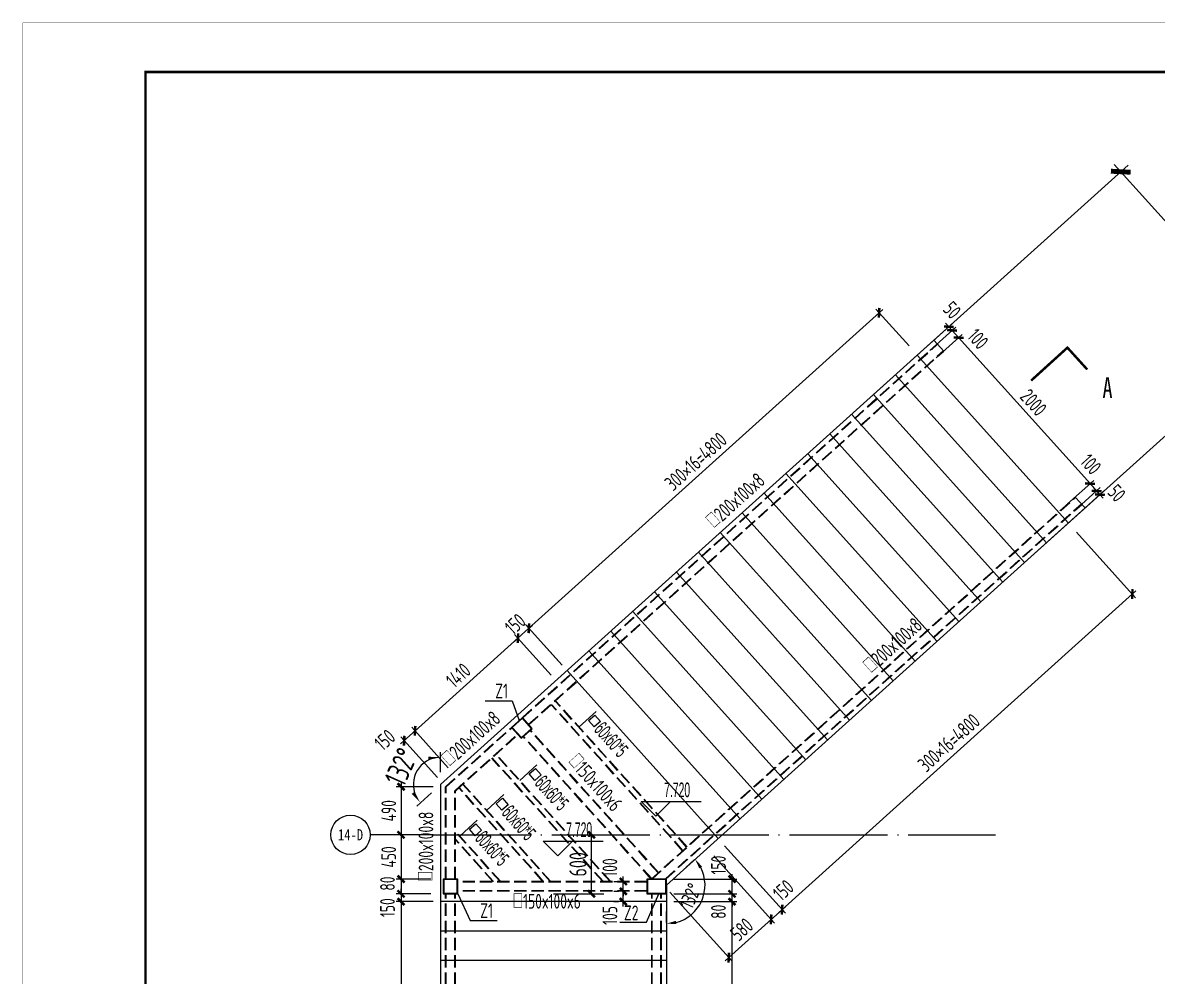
# Model space of a CAD drawing. Extents: x 458696 to 839151, y -191463 to 35158.
# Drawn here: x 505277 to 516832, y -161313 to -151606 of the extents above; entities that cross this region are included whole.
import ezdxf
from ezdxf.enums import TextEntityAlignment as Align

# ---------------------------------------------------------------- set-up
doc = ezdxf.new("R2010")
doc.units = 0
doc.header["$LTSCALE"] = 500
for name, pattern in [('104-14# 核心筒$3$DOTE', [2.42, 2, -0.2, 0.02, -0.2]), ('DASH', [0.35, 0.25, -0.1]), ('DASHED', [0.75, 0.5, -0.25])]:
    doc.linetypes.add(name, pattern=pattern)
doc.layers.get('0').update_dxf_attribs({"linetype": 'CONTINUOUS'})
doc.layers.get('Defpoints').update_dxf_attribs({"color": 167, "linetype": 'CONTINUOUS'})
for name, color, linetype in [('01-标注_尺寸', 124, 'CONTINUOUS'), ('01-标注_标高', 200, 'CONTINUOUS'), ('01-标注_符号', 200, 'CONTINUOUS'), ('02-TEXT_标注', 130, 'CONTINUOUS'), ('104-14# 核心筒$2$01-标注_轴线坐标', 132, 'CONTINUOUS'), ('104-14# 核心筒$2$AXIS_TEXT', 7, 'CONTINUOUS'), ('104-14# 核心筒$3$A_AXIS-轴线', 36, '104-14# 核心筒$3$DOTE'), ('A-E_电梯', 171, 'CONTINUOUS'), ('BEAM', 4, 'DASHED'), ('DIM', 3, 'CONTINUOUS'), ('S0-柱', 2, 'CONTINUOUS'), ('TEXT', 7, 'CONTINUOUS')]:
    doc.layers.add(name, color=color, linetype=linetype)
doc.styles.add('104-14# 核心筒$3$_TCH_AXIS', font='STXIHEI.TTF', dxfattribs={"width": 0.75})
doc.styles.add('_TCH_DIM', font='ros.shx', dxfattribs={"width": 0.8, "bigfont": 'jd.shx'})
doc.styles.add('_TCH_DIM_T3', font='ROS1', dxfattribs={"width": 0.8, "bigfont": 'JD'})
doc.styles.add('_TCH_LABEL', font='STXIHEI.TTF', dxfattribs={"width": 0.75})
doc.styles.add('TSSD_Dimension', font='tssdeng.shx', dxfattribs={"width": 0.7, "bigfont": 'TSSDCHN.SHX'})
doc.styles.add('TSSD_Label', font='Tssdeng.shx', dxfattribs={"width": 0.7, "bigfont": 'Hztxt.shx'})
doc.dimstyles.new('_TCH_ARCH&&50', dxfattribs={"dimtxt": 175, "dimasz": 50, "dimexe": 125, "dimexo": 150, "dimgap": 50, "dimtad": 1, "dimdec": 0, "dimzin": 0, "dimdsep": 46, "dimtxsty": '_TCH_DIM_T3', "dimblk": 'ARCHTICK', "dimcen": 0.09, "dimclrt": 7, "dimazin": 2, "dimtfac": 1, "dimtdec": 0, "dimtix": 1, "dimtmove": 2, "dimatfit": 3, "dimfxl": 1, "dimtolj": 1, "dimtzin": 0, "dimarcsym": 0})
doc.dimstyles.new('_TCH_ARROW&&50', dxfattribs={"dimtxt": 148.75, "dimasz": 100, "dimexe": 125, "dimexo": 150, "dimgap": 50, "dimtad": 1, "dimdec": 0, "dimzin": 0, "dimdsep": 46, "dimtxsty": '_TCH_DIM_T3', "dimcen": 0.09, "dimclrt": 7, "dimazin": 2, "dimtfac": 1, "dimtdec": 0, "dimtix": 1, "dimtmove": 2, "dimatfit": 3, "dimfxl": 1, "dimtolj": 1, "dimtzin": 0, "dimarcsym": 0})
doc.dimstyles.new('TSAN_50_50', dxfattribs={"dimtxt": 225, "dimasz": 50, "dimexe": 50, "dimexo": 125, "dimgap": 50, "dimtad": 2, "dimzin": 0, "dimdsep": 46, "dimtxsty": 'TSSD_Dimension', "dimblk": 'CLOSEDBLANK', "dimblk1": 'CLOSEDBLANK', "dimblk2": 'CLOSEDBLANK', "dimcen": 0, "dimdle": 50, "dimclrt": 7, "dimadec": 0, "dimazin": 0, "dimtfac": 1, "dimtdec": 0, "dimtix": 1, "dimtmove": 2, "dimatfit": 3, "dimldrblk": 'CLOSEDBLANK', "dimfxl": 1, "dimtolj": 1, "dimtzin": 0, "dimarcsym": 0})
doc.dimstyles.new('TSSD_100_100', dxfattribs={"dimtxt": 300, "dimasz": 100, "dimexe": 100, "dimexo": 250, "dimgap": 100, "dimtad": 1, "dimdec": 0, "dimzin": 0, "dimdsep": 46, "dimtxsty": 'TSSD_Dimension', "dimblk": 'ARCHTICK', "dimblk1": 'ARCHTICK', "dimblk2": 'ARCHTICK', "dimcen": 0, "dimdle": 100, "dimclrt": 7, "dimadec": 0, "dimazin": 0, "dimtfac": 1, "dimtdec": 0, "dimtix": 1, "dimtmove": 2, "dimatfit": 3, "dimfxl": 1, "dimtolj": 1, "dimtzin": 0, "dimarcsym": 0})
doc.dimstyles.new('TSSD_50_50', dxfattribs={"dimtxt": 150, "dimasz": 50, "dimexe": 50, "dimexo": 125, "dimgap": 50, "dimtad": 1, "dimdec": 0, "dimzin": 0, "dimdsep": 46, "dimtxsty": 'TSSD_Dimension', "dimblk": 'ARCHTICK', "dimblk1": 'ARCHTICK', "dimblk2": 'ARCHTICK', "dimcen": 0, "dimdle": 50, "dimclrt": 7, "dimadec": 0, "dimazin": 0, "dimtfac": 1, "dimtdec": 0, "dimtix": 1, "dimtmove": 2, "dimatfit": 3, "dimfxl": 1, "dimtolj": 1, "dimtzin": 0, "dimarcsym": 0})

# ---------------------------------------------------------------- blocks, each defined once
blk = doc.blocks.new('图框-A1')
for points, const_width in [([(0, 0), (841, 0), (841, 594), (0, 594)], 0.05), ([(766, 584), (25, 584), (25, 10), (766, 10)], 0.5)]:
    blk.add_lwpolyline(points, close=True, dxfattribs=dict(const_width=const_width))
blk = doc.blocks.new('*D1032')
at = {"layer": '01-标注_尺寸', "color": 0, "lineweight": -2, "transparency": 16777216}
for p, q in [((512117, -160129), (512032, -160206)), ((511833, -160766), (511833, -160652))]:
    blk.add_line(p, q, dxfattribs=at)
blk.add_arc((511833, -160385), 393, 284.6366, 27.3634, dxfattribs=at)
at = {"layer": '01-标注_尺寸', "color": 0, "transparency": 16777216}
for points in [[(512168, -160214), (512196, -160195), (512125, -160122)], [(511935, -160781), (511930, -160748), (511833, -160777)]]:
    blk.add_solid(points, dxfattribs=at)
at = {"layer": 'Defpoints', "color": 0, "transparency": 16777216}
for p in [(512228, -160029), (511833, -160385), (512106, -160667), (511833, -160916)]:
    blk.add_point(p, dxfattribs=at)
at = {"layer": '01-标注_尺寸', "color": 7, "transparency": 16777216, "insert": (512078, -160494), "char_height": 148.8, "attachment_point": 5, "rotation": 66, "style": '_TCH_DIM_T3'}
blk.add_mtext('\\A1;132°', dxfattribs=at)
blk = doc.blocks.new('_ArchTick')
at = {"color": 0, "const_width": 0.5}
blk.add_lwpolyline([(-0.71, -0.71), (0.71, 0.71)], dxfattribs=at)
blk = doc.blocks.new('*D1033')
at = {"layer": '01-标注_尺寸', "color": 0, "lineweight": -2, "transparency": 16777216}
for p, q in [((510683, -159873), (511195, -159873)), ((511070, -160473), (511070, -159873)), ((510683, -160473), (511195, -160473))]:
    blk.add_line(p, q, dxfattribs=at)
at = {"layer": 'Defpoints', "color": 0, "transparency": 16777216}
for p in [(510533, -159873), (511070, -159873), (510533, -160473)]:
    blk.add_point(p, dxfattribs=at)
at = {"layer": '01-标注_尺寸', "color": 0, "lineweight": -2, "transparency": 16777216, "xscale": 50, "yscale": 50, "zscale": 50}
for p, rotation in [((511070, -159873), 90), ((511070, -160473), 270)]:
    blk.add_blockref('_ArchTick', p, dxfattribs=dict(at, rotation=rotation))
at = {"layer": '01-标注_尺寸', "color": 7, "transparency": 16777216, "insert": (510932, -160173), "char_height": 175, "attachment_point": 5, "rotation": 90, "style": '_TCH_DIM_T3'}
blk.add_mtext('\\A1;600', dxfattribs=at)
blk = doc.blocks.new('*D1035')
at = {"layer": 'Defpoints', "color": 0, "transparency": 16777216}
for p in [(511833, -160553), (512501, -160553), (511833, -163553)]:
    blk.add_point(p, dxfattribs=at)
at = {"layer": 'DIM', "color": 0, "lineweight": -2, "transparency": 16777216}
for p, q in [((512501, -163603), (512501, -160503)), ((511958, -160553), (512551, -160553)), ((511958, -163553), (512551, -163553))]:
    blk.add_line(p, q, dxfattribs=at)
at = {"layer": 'DIM', "color": 0, "lineweight": -2, "transparency": 16777216, "xscale": 50, "yscale": 50, "zscale": 50}
for p, rotation in [((512501, -160553), 90), ((512501, -163553), 270)]:
    blk.add_blockref('_ArchTick', p, dxfattribs=dict(at, rotation=rotation))
at = {"layer": 'DIM', "color": 7, "transparency": 16777216, "insert": (512376, -162053), "char_height": 150, "attachment_point": 5, "rotation": 90, "style": 'TSSD_Dimension'}
blk.add_mtext('\\A1;300×10=3000', dxfattribs=at)
blk = doc.blocks.new('*D1036')
at = {"layer": 'Defpoints', "color": 0, "transparency": 16777216}
for p in [(511783, -160473), (512501, -160473), (511783, -160553)]:
    blk.add_point(p, dxfattribs=at)
at = {"layer": 'DIM', "color": 0, "lineweight": -2, "transparency": 16777216}
for p, q in [((511908, -160473), (512551, -160473)), ((512501, -160473), (512501, -160423)), ((512501, -160553), (512501, -160473)), ((511908, -160553), (512551, -160553)), ((512501, -160553), (512501, -160603))]:
    blk.add_line(p, q, dxfattribs=at)
at = {"layer": 'DIM', "color": 0, "lineweight": -2, "transparency": 16777216, "xscale": 50, "yscale": 50, "zscale": 50}
for p, rotation in [((512501, -160473), 270), ((512501, -160553), 90)]:
    blk.add_blockref('_ArchTick', p, dxfattribs=dict(at, rotation=rotation))
at = {"layer": 'DIM', "color": 7, "transparency": 16777216, "insert": (512363, -160656), "char_height": 150, "attachment_point": 5, "rotation": 90, "style": 'TSSD_Dimension'}
blk.add_mtext('\\A1;80', dxfattribs=at)
blk = doc.blocks.new('*D1037')
at = {"layer": 'Defpoints', "color": 0, "transparency": 16777216}
for p in [(511783, -160323), (512501, -160323), (511783, -160473)]:
    blk.add_point(p, dxfattribs=at)
at = {"layer": 'DIM', "color": 0, "lineweight": -2, "transparency": 16777216}
for p, q in [((512501, -160523), (512501, -160273)), ((511908, -160323), (512551, -160323)), ((511908, -160473), (512551, -160473))]:
    blk.add_line(p, q, dxfattribs=at)
at = {"layer": 'DIM', "color": 0, "lineweight": -2, "transparency": 16777216, "xscale": 50, "yscale": 50, "zscale": 50}
for p, rotation in [((512501, -160323), 90), ((512501, -160473), 270)]:
    blk.add_blockref('_ArchTick', p, dxfattribs=dict(at, rotation=rotation))
at = {"layer": 'DIM', "color": 7, "transparency": 16777216, "insert": (512363, -160181), "char_height": 150, "attachment_point": 5, "rotation": 90, "style": 'TSSD_Dimension'}
blk.add_mtext('\\A1;150', dxfattribs=at)
blk = doc.blocks.new('*D1038')
at = {"layer": 'Defpoints', "color": 0, "transparency": 16777216}
for p in [(511394, -160448), (511422, -160448), (511422, -160553)]:
    blk.add_point(p, dxfattribs=at)
at = {"layer": 'DIM', "color": 0, "lineweight": -2, "transparency": 16777216}
for p, q in [((511297, -160448), (511344, -160448)), ((511394, -160603), (511394, -160398)), ((511297, -160553), (511344, -160553))]:
    blk.add_line(p, q, dxfattribs=at)
at = {"layer": 'DIM', "color": 0, "lineweight": -2, "transparency": 16777216, "xscale": 50, "yscale": 50, "zscale": 50}
for p, rotation in [((511394, -160448), 90), ((511394, -160553), 270)]:
    blk.add_blockref('_ArchTick', p, dxfattribs=dict(at, rotation=rotation))
at = {"layer": 'DIM', "color": 7, "transparency": 16777216, "insert": (511257, -160694), "char_height": 150, "attachment_point": 5, "rotation": 90, "style": 'TSSD_Dimension'}
blk.add_mtext('\\A1;105', dxfattribs=at)
blk = doc.blocks.new('*D1039')
at = {"layer": 'Defpoints', "color": 0, "transparency": 16777216}
for p in [(511394, -160348), (511422, -160348), (511422, -160448)]:
    blk.add_point(p, dxfattribs=at)
at = {"layer": 'DIM', "color": 0, "lineweight": -2, "transparency": 16777216}
for p, q in [((511297, -160348), (511344, -160348)), ((511394, -160348), (511394, -160298)), ((511394, -160448), (511394, -160348)), ((511297, -160448), (511344, -160448)), ((511394, -160448), (511394, -160498))]:
    blk.add_line(p, q, dxfattribs=at)
at = {"layer": 'DIM', "color": 0, "lineweight": -2, "transparency": 16777216, "xscale": 50, "yscale": 50, "zscale": 50}
for p, rotation in [((511394, -160348), 270), ((511394, -160448), 90)]:
    blk.add_blockref('_ArchTick', p, dxfattribs=dict(at, rotation=rotation))
at = {"layer": 'DIM', "color": 7, "transparency": 16777216, "insert": (511257, -160206), "char_height": 150, "attachment_point": 5, "rotation": 90, "style": 'TSSD_Dimension'}
blk.add_mtext('\\A1;100', dxfattribs=at)
blk = doc.blocks.new('*D1040')
at = {"layer": 'Defpoints', "color": 0, "transparency": 16777216}
for p in [(512343, -159892), (512231, -159993), (512899, -160734)]:
    blk.add_point(p, dxfattribs=at)
at = {"layer": 'DIM', "color": 0, "lineweight": -2, "transparency": 16777216}
for p, q in [((512426, -159985), (513044, -160671)), ((512315, -160086), (512933, -160772)), ((513048, -160601), (512862, -160768))]:
    blk.add_line(p, q, dxfattribs=at)
at = {"layer": 'DIM', "color": 0, "lineweight": -2, "transparency": 16777216, "xscale": 50, "yscale": 50, "zscale": 50}
for p, rotation in [((513011, -160634), 42.00000000001376), ((512899, -160734), 222.0000000000138)]:
    blk.add_blockref('_ArchTick', p, dxfattribs=dict(at, rotation=rotation))
at = {"layer": 'DIM', "color": 7, "transparency": 16777216, "insert": (513023, -160437), "char_height": 150, "attachment_point": 5, "rotation": 42, "style": 'TSSD_Dimension'}
blk.add_mtext('\\A1;150', dxfattribs=at)
blk = doc.blocks.new('*D1041')
at = {"layer": 'Defpoints', "color": 0, "transparency": 16777216}
for p in [(512231, -159993), (511783, -160362), (512468, -161123)]:
    blk.add_point(p, dxfattribs=at)
at = {"layer": 'DIM', "color": 0, "lineweight": -2, "transparency": 16777216}
for p, q in [((512315, -160086), (512933, -160772)), ((511867, -160455), (512501, -161160)), ((512936, -160701), (512431, -161156))]:
    blk.add_line(p, q, dxfattribs=at)
at = {"layer": 'DIM', "color": 0, "lineweight": -2, "transparency": 16777216, "xscale": 50, "yscale": 50, "zscale": 50}
for p, rotation in [((512899, -160734), 41.9999999956985), ((512468, -161123), 221.9999999956985)]:
    blk.add_blockref('_ArchTick', p, dxfattribs=dict(at, rotation=rotation))
at = {"layer": 'DIM', "color": 7, "transparency": 16777216, "insert": (512600, -160836), "char_height": 150, "attachment_point": 5, "rotation": 42, "style": 'TSSD_Dimension'}
blk.add_mtext('\\A1;580', dxfattribs=at)
blk = doc.blocks.new('*D1042')
at = {"layer": 'Defpoints', "color": 0, "transparency": 16777216}
for p in [(510321, -157871), (510854, -158239), (510742, -158339)]:
    blk.add_point(p, dxfattribs=at)
at = {"layer": 'DIM', "color": 0, "lineweight": -2, "transparency": 16777216}
for p, q in [((510770, -158146), (510399, -157733)), ((510659, -158246), (510287, -157834)), ((510432, -157770), (510321, -157871)), ((510432, -157770), (510469, -157737)), ((510321, -157871), (510284, -157904))]:
    blk.add_line(p, q, dxfattribs=at)
at = {"layer": 'DIM', "color": 0, "lineweight": -2, "transparency": 16777216, "xscale": 50, "yscale": 50, "zscale": 50}
for p, rotation in [((510432, -157770), 221.9999999956985), ((510321, -157871), 41.99999999569847)]:
    blk.add_blockref('_ArchTick', p, dxfattribs=dict(at, rotation=rotation))
at = {"layer": 'DIM', "color": 7, "transparency": 16777216, "insert": (510293, -157728), "char_height": 150, "attachment_point": 5, "rotation": 42, "style": 'TSSD_Dimension'}
blk.add_mtext('\\A1;150', dxfattribs=at)
blk = doc.blocks.new('*D1043')
at = {"layer": 'Defpoints', "color": 0, "transparency": 16777216}
for p in [(510742, -158339), (509273, -158814), (509695, -159282)]:
    blk.add_point(p, dxfattribs=at)
at = {"layer": 'DIM', "color": 0, "lineweight": -2, "transparency": 16777216}
for p, q in [((510358, -157837), (509236, -158848)), ((510659, -158246), (510287, -157834)), ((509611, -159190), (509240, -158777))]:
    blk.add_line(p, q, dxfattribs=at)
at = {"layer": 'DIM', "color": 0, "lineweight": -2, "transparency": 16777216, "xscale": 50, "yscale": 50, "zscale": 50}
for p, rotation in [((510321, -157871), 41.9999999956985), ((509273, -158814), 221.9999999956985)]:
    blk.add_blockref('_ArchTick', p, dxfattribs=dict(at, rotation=rotation))
at = {"layer": 'DIM', "color": 7, "transparency": 16777216, "insert": (509713, -158250), "char_height": 150, "attachment_point": 5, "rotation": 42, "style": 'TSSD_Dimension'}
blk.add_mtext('\\A1;1410', dxfattribs=at)
blk = doc.blocks.new('*D1044')
at = {"layer": 'Defpoints', "color": 0, "transparency": 16777216}
for p in [(509162, -158915), (509695, -159282), (509583, -159383)]:
    blk.add_point(p, dxfattribs=at)
at = {"layer": 'DIM', "color": 0, "lineweight": -2, "transparency": 16777216}
for p, q in [((509310, -158781), (509124, -158948)), ((509500, -159290), (509128, -158877)), ((509611, -159190), (509240, -158777))]:
    blk.add_line(p, q, dxfattribs=at)
at = {"layer": 'DIM', "color": 0, "lineweight": -2, "transparency": 16777216, "xscale": 50, "yscale": 50, "zscale": 50}
for p, rotation in [((509273, -158814), 41.9999999956985), ((509162, -158915), 221.9999999956985)]:
    blk.add_blockref('_ArchTick', p, dxfattribs=dict(at, rotation=rotation))
at = {"layer": 'DIM', "color": 7, "transparency": 16777216, "insert": (508965, -158907), "char_height": 150, "attachment_point": 5, "rotation": 42, "style": 'TSSD_Dimension'}
blk.add_mtext('\\A1;150', dxfattribs=at)
blk = doc.blocks.new('_ClosedBlank')
at = {"color": 0}
blk.add_lwpolyline([(0, 0, 0, 0.658, 0), (-2.5, 0, 0.658, 0.658, 0)], format="xyseb", dxfattribs=at)
blk = doc.blocks.new('*D1045')
at = {"layer": 'Defpoints', "color": 0, "transparency": 16777216}
for p in [(514558, -154837), (509340, -159161), (509533, -159361), (509533, -159361), (509533, -164373)]:
    blk.add_point(p, dxfattribs=at)
at = {"layer": 'DIM', "color": 0, "lineweight": -2, "transparency": 16777216}
for p, q in [((509533, -159236), (509533, -159033)), ((509440, -159444), (509290, -159580))]:
    blk.add_line(p, q, dxfattribs=at)
blk.add_arc((509533, -159361), 278, 100.332, 211.668, dxfattribs=at)
at = {"layer": 'DIM', "color": 0, "lineweight": -2, "transparency": 16777216, "xscale": 50, "yscale": 50, "zscale": 50}
for p, rotation in [((509533, -159083), 5.166011780229795), ((509327, -159546), 306.8339882197698)]:
    blk.add_blockref('_ClosedBlank', p, dxfattribs=dict(at, rotation=rotation))
at = {"layer": 'DIM', "color": 7, "transparency": 16777216, "insert": (509131, -159182), "char_height": 225, "attachment_point": 5, "rotation": 66, "style": 'TSSD_Dimension'}
blk.add_mtext('\\A1;132°', dxfattribs=at)
blk = doc.blocks.new('*D1046')
at = {"layer": 'Defpoints', "color": 0, "transparency": 16777216}
for p in [(509583, -159383), (509130, -159873), (509583, -159873)]:
    blk.add_point(p, dxfattribs=at)
at = {"layer": 'DIM', "color": 0, "lineweight": -2, "transparency": 16777216}
for p, q in [((509130, -159333), (509130, -159923)), ((509458, -159383), (509080, -159383)), ((509458, -159873), (509080, -159873))]:
    blk.add_line(p, q, dxfattribs=at)
at = {"layer": 'DIM', "color": 0, "lineweight": -2, "transparency": 16777216, "xscale": 50, "yscale": 50, "zscale": 50}
for p, rotation in [((509130, -159383), 90), ((509130, -159873), 270)]:
    blk.add_blockref('_ArchTick', p, dxfattribs=dict(at, rotation=rotation))
at = {"layer": 'DIM', "color": 7, "transparency": 16777216, "insert": (509005, -159628), "char_height": 150, "attachment_point": 5, "rotation": 90, "style": 'TSSD_Dimension'}
blk.add_mtext('\\A1;490', dxfattribs=at)
blk = doc.blocks.new('*D1047')
at = {"layer": 'Defpoints', "color": 0, "transparency": 16777216}
for p in [(509583, -159873), (509130, -160323), (509558, -160323)]:
    blk.add_point(p, dxfattribs=at)
at = {"layer": 'DIM', "color": 0, "lineweight": -2, "transparency": 16777216}
for p, q in [((509458, -159873), (509080, -159873)), ((509130, -159823), (509130, -160373)), ((509433, -160323), (509080, -160323))]:
    blk.add_line(p, q, dxfattribs=at)
at = {"layer": 'DIM', "color": 0, "lineweight": -2, "transparency": 16777216, "xscale": 50, "yscale": 50, "zscale": 50}
for p, rotation in [((509130, -159873), 90), ((509130, -160323), 270)]:
    blk.add_blockref('_ArchTick', p, dxfattribs=dict(at, rotation=rotation))
at = {"layer": 'DIM', "color": 7, "transparency": 16777216, "insert": (509005, -160098), "char_height": 150, "attachment_point": 5, "rotation": 90, "style": 'TSSD_Dimension'}
blk.add_mtext('\\A1;450', dxfattribs=at)
blk = doc.blocks.new('*D1048')
at = {"layer": 'Defpoints', "color": 0, "transparency": 16777216}
for p in [(509558, -160323), (509130, -160473), (509558, -160473)]:
    blk.add_point(p, dxfattribs=at)
at = {"layer": 'DIM', "color": 0, "lineweight": -2, "transparency": 16777216}
for p, q in [((509130, -160273), (509130, -160523)), ((509433, -160323), (509080, -160323)), ((509433, -160473), (509080, -160473))]:
    blk.add_line(p, q, dxfattribs=at)
at = {"layer": 'DIM', "color": 0, "lineweight": -2, "transparency": 16777216, "xscale": 50, "yscale": 50, "zscale": 50}
for p, rotation in [((509130, -160323), 90), ((509130, -160473), 270)]:
    blk.add_blockref('_ArchTick', p, dxfattribs=dict(at, rotation=rotation))
at = {"layer": 'DIM', "color": 7, "transparency": 16777216, "insert": (508992, -160614), "char_height": 150, "attachment_point": 5, "rotation": 90, "style": 'TSSD_Dimension'}
blk.add_mtext('\\A1;150', dxfattribs=at)
blk = doc.blocks.new('*D1049')
at = {"layer": 'Defpoints', "color": 0, "transparency": 16777216}
for p in [(509558, -160473), (509130, -160553), (509583, -160553)]:
    blk.add_point(p, dxfattribs=at)
at = {"layer": 'DIM', "color": 0, "lineweight": -2, "transparency": 16777216}
for p, q in [((509433, -160473), (509080, -160473)), ((509130, -160473), (509130, -160423)), ((509130, -160473), (509130, -160553)), ((509458, -160553), (509080, -160553)), ((509130, -160553), (509130, -160603))]:
    blk.add_line(p, q, dxfattribs=at)
at = {"layer": 'DIM', "color": 0, "lineweight": -2, "transparency": 16777216, "xscale": 50, "yscale": 50, "zscale": 50}
for p, rotation in [((509130, -160473), 270), ((509130, -160553), 90)]:
    blk.add_blockref('_ArchTick', p, dxfattribs=dict(at, rotation=rotation))
at = {"layer": 'DIM', "color": 7, "transparency": 16777216, "insert": (508992, -160369), "char_height": 150, "attachment_point": 5, "rotation": 90, "style": 'TSSD_Dimension'}
blk.add_mtext('\\A1;80', dxfattribs=at)
blk = doc.blocks.new('*D1051')
at = {"layer": 'Defpoints', "color": 0, "transparency": 16777216}
for p in [(509583, -160553), (509130, -163553), (509583, -163553)]:
    blk.add_point(p, dxfattribs=at)
at = {"layer": 'DIM', "color": 0, "lineweight": -2, "transparency": 16777216}
for p, q in [((509130, -160503), (509130, -163603)), ((509458, -160553), (509080, -160553)), ((509458, -163553), (509080, -163553))]:
    blk.add_line(p, q, dxfattribs=at)
at = {"layer": 'DIM', "color": 0, "lineweight": -2, "transparency": 16777216, "xscale": 50, "yscale": 50, "zscale": 50}
for p, rotation in [((509130, -160553), 90), ((509130, -163553), 270)]:
    blk.add_blockref('_ArchTick', p, dxfattribs=dict(at, rotation=rotation))
at = {"layer": 'DIM', "color": 7, "transparency": 16777216, "insert": (509005, -162053), "char_height": 150, "attachment_point": 5, "rotation": 90, "style": 'TSSD_Dimension'}
blk.add_mtext('\\A1;300×10=3000', dxfattribs=at)
blk = doc.blocks.new('*D1079')
at = {"layer": 'Defpoints', "color": 0, "transparency": 16777216}
for p in [(515927, -156699), (512376, -159929), (513011, -160634)]:
    blk.add_point(p, dxfattribs=at)
at = {"layer": 'DIM', "color": 0, "lineweight": -2, "transparency": 16777216}
for p, q in [((516010, -156792), (516611, -157459)), ((516615, -157389), (512973, -160667)), ((512460, -160022), (513044, -160671))]:
    blk.add_line(p, q, dxfattribs=at)
at = {"layer": 'DIM', "color": 0, "lineweight": -2, "transparency": 16777216, "xscale": 50, "yscale": 50, "zscale": 50}
for p, rotation in [((516578, -157422), 41.9999999956985), ((513011, -160634), 221.9999999956985)]:
    blk.add_blockref('_ArchTick', p, dxfattribs=dict(at, rotation=rotation))
at = {"layer": 'DIM', "color": 7, "transparency": 16777216, "insert": (514710, -158935), "char_height": 150, "attachment_point": 5, "rotation": 42, "style": 'TSSD_Dimension'}
blk.add_mtext('\\A1;300×16=4800', dxfattribs=at)
blk = doc.blocks.new('*D1080')
at = {"layer": 'Defpoints', "color": 0, "transparency": 16777216}
for p in [(514388, -154990), (510432, -157770), (510820, -158202)]:
    blk.add_point(p, dxfattribs=at)
at = {"layer": 'DIM', "color": 0, "lineweight": -2, "transparency": 16777216}
for p, q in [((514036, -154525), (510395, -157804)), ((514304, -154897), (513966, -154521)), ((510737, -158109), (510399, -157733))]:
    blk.add_line(p, q, dxfattribs=at)
at = {"layer": 'DIM', "color": 0, "lineweight": -2, "transparency": 16777216, "xscale": 50, "yscale": 50, "zscale": 50}
for p, rotation in [((513999, -154559), 41.9999999956985), ((510432, -157770), 221.9999999956985)]:
    blk.add_blockref('_ArchTick', p, dxfattribs=dict(at, rotation=rotation))
at = {"layer": 'DIM', "color": 7, "transparency": 16777216, "insert": (512132, -156072), "char_height": 150, "attachment_point": 5, "rotation": 42, "style": 'TSSD_Dimension'}
blk.add_mtext('\\A1;300×16=4800', dxfattribs=at)
blk = doc.blocks.new('*D1097')
at = {"layer": 'Defpoints', "color": 0, "transparency": 16777216}
for p in [(514742, -154738), (514388, -154990), (514421, -155027)]:
    blk.add_point(p, dxfattribs=at)
at = {"layer": 'DIM', "color": 0, "lineweight": -2, "transparency": 16777216}
for p, q in [((514480, -154906), (514746, -154667)), ((514514, -154943), (514779, -154704)), ((514709, -154701), (514675, -154663)), ((514709, -154701), (514742, -154738)), ((514742, -154738), (514776, -154775))]:
    blk.add_line(p, q, dxfattribs=at)
at = {"layer": 'DIM', "color": 0, "lineweight": -2, "transparency": 16777216, "xscale": 50, "yscale": 50, "zscale": 50}
for p, rotation in [((514709, -154701), 312.0000000001129), ((514742, -154738), 132.000000000113)]:
    blk.add_blockref('_ArchTick', p, dxfattribs=dict(at, rotation=rotation))
at = {"layer": 'DIM', "color": 7, "transparency": 16777216, "insert": (514742, -154532), "char_height": 150, "attachment_point": 5, "rotation": 312, "style": 'TSSD_Dimension'}
blk.add_mtext('\\A1;50', dxfattribs=at)
blk = doc.blocks.new('*D1098')
at = {"layer": 'Defpoints', "color": 0, "transparency": 16777216}
for p in [(514809, -154812), (514421, -155027), (514488, -155101)]:
    blk.add_point(p, dxfattribs=at)
at = {"layer": 'DIM', "color": 0, "lineweight": -2, "transparency": 16777216}
for p, q in [((514514, -154943), (514779, -154704)), ((514709, -154701), (514843, -154849)), ((514581, -155018), (514846, -154779))]:
    blk.add_line(p, q, dxfattribs=at)
at = {"layer": 'DIM', "color": 0, "lineweight": -2, "transparency": 16777216, "xscale": 50, "yscale": 50, "zscale": 50}
for p, rotation in [((514742, -154738), 131.9999999981736), ((514809, -154812), 311.9999999981736)]:
    blk.add_blockref('_ArchTick', p, dxfattribs=dict(at, rotation=rotation))
at = {"layer": 'DIM', "color": 7, "transparency": 16777216, "insert": (515006, -154825), "char_height": 150, "attachment_point": 5, "rotation": 312, "style": 'TSSD_Dimension'}
blk.add_mtext('\\A1;100', dxfattribs=at)
blk = doc.blocks.new('*D1099')
at = {"layer": 'Defpoints', "color": 0, "transparency": 16777216}
for p in [(514488, -155101), (516147, -156298), (515826, -156588)]:
    blk.add_point(p, dxfattribs=at)
at = {"layer": 'DIM', "color": 0, "lineweight": -2, "transparency": 16777216}
for p, q in [((514581, -155018), (514846, -154779)), ((514776, -154775), (516181, -156335)), ((515919, -156504), (516185, -156265))]:
    blk.add_line(p, q, dxfattribs=at)
at = {"layer": 'DIM', "color": 0, "lineweight": -2, "transparency": 16777216, "xscale": 50, "yscale": 50, "zscale": 50}
for p, rotation in [((514809, -154812), 131.9999999981736), ((516147, -156298), 311.9999999981736)]:
    blk.add_blockref('_ArchTick', p, dxfattribs=dict(at, rotation=rotation))
at = {"layer": 'DIM', "color": 7, "transparency": 16777216, "insert": (515571, -155472), "char_height": 150, "attachment_point": 5, "rotation": 312, "style": 'TSSD_Dimension'}
blk.add_mtext('\\A1;2000', dxfattribs=at)
blk = doc.blocks.new('*D1100')
at = {"layer": 'Defpoints', "color": 0, "transparency": 16777216}
for p in [(516214, -156373), (515826, -156588), (515893, -156662)]:
    blk.add_point(p, dxfattribs=at)
at = {"layer": 'DIM', "color": 0, "lineweight": -2, "transparency": 16777216}
for p, q in [((515919, -156504), (516185, -156265)), ((515986, -156578), (516251, -156339)), ((516114, -156261), (516248, -156410))]:
    blk.add_line(p, q, dxfattribs=at)
at = {"layer": 'DIM', "color": 0, "lineweight": -2, "transparency": 16777216, "xscale": 50, "yscale": 50, "zscale": 50}
for p, rotation in [((516147, -156298), 131.9999999981736), ((516214, -156373), 311.9999999981736)]:
    blk.add_blockref('_ArchTick', p, dxfattribs=dict(at, rotation=rotation))
at = {"layer": 'DIM', "color": 7, "transparency": 16777216, "insert": (516155, -156101), "char_height": 150, "attachment_point": 5, "rotation": 312, "style": 'TSSD_Dimension'}
blk.add_mtext('\\A1;100', dxfattribs=at)
blk = doc.blocks.new('*D1101')
at = {"layer": 'Defpoints', "color": 0, "transparency": 16777216}
for p in [(516248, -156410), (515893, -156662), (515927, -156699)]:
    blk.add_point(p, dxfattribs=at)
at = {"layer": 'DIM', "color": 0, "lineweight": -2, "transparency": 16777216}
for p, q in [((515986, -156578), (516251, -156339)), ((516214, -156373), (516181, -156335)), ((516019, -156615), (516285, -156376)), ((516214, -156373), (516248, -156410)), ((516248, -156410), (516281, -156447))]:
    blk.add_line(p, q, dxfattribs=at)
at = {"layer": 'DIM', "color": 0, "lineweight": -2, "transparency": 16777216, "xscale": 50, "yscale": 50, "zscale": 50}
for p, rotation in [((516214, -156373), 311.9999999981736), ((516248, -156410), 131.9999999981736)]:
    blk.add_blockref('_ArchTick', p, dxfattribs=dict(at, rotation=rotation))
at = {"layer": 'DIM', "color": 7, "transparency": 16777216, "insert": (516419, -156395), "char_height": 150, "attachment_point": 5, "rotation": 312, "style": 'TSSD_Dimension'}
blk.add_mtext('\\A1;50', dxfattribs=at)
blk = doc.blocks.new('*D1167')
at = {"layer": 'Defpoints', "color": 0, "transparency": 16777216}
for p in [(516460, -153123), (513719, -155592), (515258, -157301)]:
    blk.add_point(p, dxfattribs=at)
at = {"layer": 'DIM', "color": 0, "lineweight": -2, "transparency": 16777216}
for p, q in [((513905, -155425), (516535, -153057)), ((518066, -154907), (516393, -153049)), ((515444, -157134), (518074, -154766))]:
    blk.add_line(p, q, dxfattribs=at)
at = {"layer": 'DIM', "color": 0, "lineweight": -2, "transparency": 16777216, "xscale": 100, "yscale": 100, "zscale": 100}
for p, rotation in [((516460, -153123), 131.9999999999994), ((517999, -154833), 311.9999999999994)]:
    blk.add_blockref('_ArchTick', p, dxfattribs=dict(at, rotation=rotation))
at = {"layer": 'DIM', "color": 7, "transparency": 16777216, "insert": (517416, -153811), "char_height": 300, "attachment_point": 5, "rotation": 312, "style": 'TSSD_Dimension'}
blk.add_mtext('\\A1;2300', dxfattribs=at)

msp = doc.modelspace()

# ---------------------------------------------------------------- linework, layer by layer
for p, q in [((510263.083, -158507.782), (510333.383, -158707.75)), ((510943.551, -158773.938), (511118.769, -158616.171)), ((510338.749, -159318.504), (510513.967, -159160.737)), ((510002.306, -159621.439), (510177.524, -159463.672)), ((509730.965, -159881.784), (509906.183, -159724.018)), ((511631.27, -160760.687), (511755.213, -160472.589))]:
    msp.add_line(p, q)
for points in [[(509988.578, -158507.782), (510263.083, -158507.782)], [(509708.324, -160472.589), (509835.758, -160743.486), (510110.264, -160743.486)], [(511356.764, -160760.687), (511631.27, -160760.687)]]:
    msp.add_lwpolyline(points)
for points in [[(511039.539, -158708.998), (511103.299, -158653.224), (511160.857, -158719.024), (511097.098, -158774.798)], [(510434.737, -159253.564), (510498.497, -159197.79), (510556.055, -159263.59), (510492.296, -159319.364)], [(510098.294, -159556.499), (510162.054, -159500.725), (510219.612, -159566.525), (510155.853, -159622.299)], [(509826.953, -159816.845), (509890.713, -159761.071), (509948.271, -159826.87), (509884.512, -159882.644)]]:
    msp.add_lwpolyline(points, close=True)
at = {"layer": '01-标注_标高'}
for p, q in [((511725.034, -159683.085), (511575.034, -159533.085)), ((511575.034, -159533.085), (512185.923, -159533.085)), ((511725.034, -159683.085), (511875.034, -159533.085)), ((510726.961, -160088.117), (510576.961, -159938.117)), ((510576.961, -159938.117), (511187.85, -159938.117)), ((510726.961, -160088.117), (510876.961, -159938.117))]:
    msp.add_line(p, q, dxfattribs=at)
at = {"layer": '01-标注_符号', "const_width": 25}
msp.add_lwpolyline([(516118.512, -155135.814), (515916.871, -154913.686), (515546.658, -155249.754)], dxfattribs=at)
at = {"layer": '104-14# 核心筒$2$01-标注_轴线坐标'}
msp.add_line((509455.238, -159872.589), (508815.533, -159872.589), dxfattribs=at)
msp.add_circle((508615.533, -159872.589), 200, dxfattribs=at)
at = {"layer": '104-14# 核心筒$3$A_AXIS-轴线'}
msp.add_line((509455.238, -159872.589), (515183.324, -159872.589), dxfattribs=at)
at = {"layer": 'A-E_电梯'}
for p, q in [((514557.559, -154836.734), (509533.324, -159360.576)), ((514657.928, -154948.206), (514557.559, -154836.734)), ((515926.556, -156699.039), (514387.555, -154989.806)), ((515703.612, -156899.778), (514164.612, -155190.545)), ((515480.669, -157100.517), (513941.668, -155391.284)), ((515257.725, -157301.256), (513718.725, -155592.023)), ((515034.782, -157501.996), (513495.781, -155792.763)), ((514811.838, -157702.735), (513272.838, -155993.502)), ((514588.895, -157903.474), (513049.894, -156194.241)), ((514365.951, -158104.213), (512826.951, -156394.98)), ((516096.559, -156545.967), (515996.189, -156434.495)), ((516096.559, -156545.967), (511833.324, -160384.602)), ((514143.008, -158304.952), (512604.008, -156595.719)), ((513920.065, -158505.692), (512381.064, -156796.458)), ((513697.121, -158706.431), (512158.121, -156997.198)), ((513474.178, -158907.17), (511935.177, -157197.937)), ((513251.234, -159107.909), (511712.234, -157398.676)), ((513028.291, -159308.648), (511489.29, -157599.415)), ((512805.347, -159509.387), (511266.347, -157800.154)), ((512582.404, -159710.127), (511043.403, -158000.894)), ((512359.46, -159910.866), (510820.46, -158201.633)), ((509533.324, -159360.576), (509533.324, -164372.589)), ((511833.324, -160384.602), (511833.324, -164372.589)), ((511833.324, -160552.589), (509533.324, -160552.589)), ((511833.324, -160852.589), (509533.324, -160852.589)), ((511833.324, -161152.589), (509533.324, -161152.589))]:
    msp.add_line(p, q, dxfattribs=at)
at = {"layer": 'BEAM', "linetype": 'DASH'}
for p, q in [((510365.908, -158678.194), (514591.015, -154873.891)), ((510369.923, -158682.653), (514595.03, -154878.35)), ((510428.807, -158748.05), (514653.913, -154943.747)), ((510432.821, -158752.509), (514657.928, -154948.206)), ((511678.024, -160322.589), (515996.189, -156434.495)), ((511686.991, -160322.589), (516000.204, -156438.954)), ((511818.505, -160322.589), (516059.088, -156504.351)), ((511827.472, -160322.589), (516063.102, -156508.81)), ((509583.324, -159382.783), (510254.571, -158778.713)), ((509589.324, -159385.508), (510258.451, -158783.023)), ((509677.324, -159424.689), (510317.335, -158848.42)), ((509683.324, -159427.36), (510321.35, -158852.879)), ((511678.324, -160322.589), (510373.519, -158873.456)), ((511682.648, -160318.425), (510377.978, -158869.441)), ((511748.045, -160259.542), (510443.374, -158810.558)), ((511752.504, -160255.527), (510447.833, -158806.543)), ((509583.324, -160322.589), (509583.324, -159382.783)), ((509589.324, -160322.589), (509589.324, -159385.508)), ((509677.324, -160322.589), (509677.324, -159424.689)), ((509683.324, -160322.589), (509683.324, -159427.36)), ((511633.324, -160347.589), (509708.324, -160347.589)), ((511633.324, -160353.589), (509708.324, -160353.589)), ((509583.324, -164372.589), (509583.324, -160472.589)), ((509589.324, -164372.589), (509589.324, -160472.589)), ((509677.324, -164372.589), (509677.324, -160472.589)), ((509683.324, -164372.589), (509683.324, -160472.589)), ((511633.324, -160441.589), (509708.324, -160441.589)), ((511633.324, -160447.589), (509708.324, -160447.589)), ((511683.324, -164372.589), (511683.324, -160472.589)), ((511689.324, -164372.589), (511689.324, -160472.589)), ((511777.324, -164372.589), (511777.324, -160472.589)), ((511783.324, -164372.589), (511783.324, -160472.589))]:
    msp.add_line(p, q, dxfattribs=at)
at = {"layer": 'BEAM', "color": 9, "linetype": 'DASH'}
for p, q in [((512038.769, -159997.773), (510700.508, -158511.483)), ((512042.485, -159994.427), (510704.223, -158508.138)), ((511997.896, -160034.575), (510659.635, -158548.285)), ((512001.612, -160031.229), (510663.35, -158544.94)), ((511184.603, -160347.589), (510054.833, -159092.851)), ((511191.332, -160347.589), (510058.549, -159089.506)), ((511258.613, -160347.589), (510095.706, -159056.049)), ((511265.341, -160347.589), (510099.422, -159052.704)), ((510571.744, -160343.532), (509718.39, -159395.786)), ((510578.472, -160343.532), (509722.105, -159392.441)), ((510649.406, -160347.589), (509759.263, -159358.984)), ((510656.134, -160347.589), (509762.978, -159355.638)), ((510146.211, -160347.589), (509683.324, -159833.5)), ((510139.483, -160347.589), (509683.324, -159840.972)), ((510072.202, -160347.589), (509683.324, -159915.696)), ((510065.473, -160347.589), (509683.324, -159923.168))]:
    msp.add_line(p, q, dxfattribs=at)
at = {"layer": 'S0-柱'}
for points in [[(510254.571, -158778.713), (510354.94, -158890.184), (510466.412, -158789.815), (510366.042, -158678.343)], [(510263.044, -158779.157), (510355.384, -158881.711), (510457.938, -158789.371), (510365.598, -158686.817)], [(509558.324, -160472.589), (509708.324, -160472.589), (509708.324, -160322.589), (509558.324, -160322.589)], [(509564.324, -160466.589), (509702.324, -160466.589), (509702.324, -160328.589), (509564.324, -160328.589)], [(511633.324, -160472.589), (511833.324, -160472.589), (511833.324, -160322.589), (511633.324, -160322.589)], [(511639.324, -160466.589), (511827.324, -160466.589), (511827.324, -160328.589), (511639.324, -160328.589)]]:
    msp.add_lwpolyline(points, close=True, dxfattribs=at)

# ---------------------------------------------------------------- block references
at = {"xscale": 50, "yscale": 50, "zscale": 50}
msp.add_blockref('图框-A1', (505278.024, -181307.375), dxfattribs=at)

# ---------------------------------------------------------------- texts
at = {"layer": '02-TEXT_标注'}
for s, height, style, width, p in [('A', 212.5, '_TCH_LABEL', 0.705882, (516274.046, -155427.171)), ('7.720', 148.75, '_TCH_DIM', 0.529412, (511810.764, -159489.146)), ('7.720', 148.75, '_TCH_DIM', 0.529412, (510812.691, -159894.178))]:
    msp.add_text(s, height=height, dxfattribs=dict(at, style=style, width=width)).set_placement(p)
at = {"layer": '02-TEXT_标注', "style": '_TCH_DIM', "width": 0.529412}
for p in [(511067.438, -158786.387), (510462.636, -159330.953), (510126.193, -159633.888), (509854.852, -159894.234)]:
    msp.add_text(' 60x60*5 ', height=148.75, rotation=312, dxfattribs=at).set_placement(p)
at = {"layer": '104-14# 核心筒$2$AXIS_TEXT', "style": '104-14# 核心筒$3$_TCH_AXIS', "width": 0.761209}
msp.add_text('14-D', height=114.7595, dxfattribs=at).set_placement((508487.832, -159929.968), (508743.234, -159929.968), align=Align.FIT)
at = {"layer": 'TEXT', "style": 'TSSD_Label', "width": 0.7}
for s, rotation, p in [('□200x100x8', 42, (512322.493, -156761.817)), ('□200x100x8', 42, (513923.938, -158236.727)), ('□200x100x8', 42, (509629.309, -159186.771)), ('□150x100x6', 312, (510820.79, -159134.199)), ('□200x100x8', 90, (509458.993, -160347.321))]:
    msp.add_text(s, height=150, rotation=rotation, dxfattribs=at).set_placement(p)
for s, p in [('Z1', (510089.464, -158483.851)), ('□150x100x6', (510267.881, -160624.468)), ('Z1', (509936.644, -160719.555)), ('Z2', (511400.559, -160742.189))]:
    msp.add_text(s, height=150, dxfattribs=at).set_placement(p)

# ---------------------------------------------------------------- dimensions: what is measured, and where the dimension line sits
at = {"layer": '01-标注_尺寸'}
dim = msp.add_aligned_dim(p1=(510533.324, -160472.589), p2=(510533.324, -159872.589), distance=-536.225, dimstyle='_TCH_ARCH&&50', dxfattribs=at)
dim.commit()
dim.dimension.update_dxf_attribs({"geometry": '*D1033', "text_midpoint": (510932.048, -160172.589)})
dim = msp.add_angular_dim_3p(base=(512105.993, -160666.959), center=(511833.324, -160384.602), p1=(511833.324, -160916.341), p2=(512228.483, -160028.798), dimstyle='_TCH_ARROW&&50', dxfattribs=at)
dim.commit()
dim.dimension.update_dxf_attribs({"geometry": '*D1032', "text_midpoint": (512078.288, -160493.667)})
at = {"layer": 'DIM'}
for p1, p2, distance, dimstyle, picture, middle in [((515257.725, -157301.256), (513718.725, -155592.023), -3689.2, 'TSSD_100_100', '*D1167', (517415.621, -153810.801)), ((509583.324, -159382.837), (509583.324, -159872.589), -453.471, 'TSSD_50_50', '*D1046', (509004.852, -159627.713))]:
    dim = msp.add_aligned_dim(p1=p1, p2=p2, distance=distance, dimstyle=dimstyle, dxfattribs=at)
    dim.commit()
    dim.dimension.update_dxf_attribs({"geometry": picture, "text_midpoint": middle})
for base, p1, p2, angle, picture, middle, dimtype in [((514742.245, -154737.723), (514387.555, -154989.806), (514421.012, -155026.963), 312, '*D1097', (514741.763, -154531.697), 161), ((514809.158, -154812.038), (514421.012, -155026.963), (514487.925, -155101.278), 132, '*D1098', (515005.769, -154824.906), 160), ((516214.332, -156372.642), (515826.186, -156587.567), (515893.099, -156661.882), 132, '*D1100', (516155.173, -156101.448), 160), ((516247.789, -156409.799), (515893.099, -156661.882), (515926.556, -156699.039), 132, '*D1101', (516419.179, -156394.657), 160), ((509161.645, -158914.515), (509694.795, -159282.467), (509583.324, -159382.837), 42, '*D1044', (508964.765, -158906.762), 160), ((512899.091, -160734.358), (512342.732, -159892.287), (512231.26, -159992.657), 222, '*D1040', (513023.431, -160437.377), 161), ((511394.319, -160347.589), (511422.265, -160447.589), (511422.265, -160347.589), 90, '*D1039', (511256.819, -160206.467), 160), ((512500.551, -160322.589), (511783.324, -160472.589), (511783.324, -160322.589), 270, '*D1037', (512363.051, -160181.467), 160), ((509129.852, -160552.589), (509558.324, -160472.589), (509583.324, -160552.589), 90, '*D1049', (508992.352, -160369.159), 160), ((509129.852, -160472.589), (509558.324, -160322.589), (509558.324, -160472.589), 90, '*D1048', (508992.352, -160613.71), 160), ((511394.319, -160447.589), (511422.265, -160552.589), (511422.265, -160447.589), 90, '*D1038', (511256.819, -160693.71), 160), ((512500.551, -160472.589), (511783.324, -160552.589), (511783.324, -160472.589), 90, '*D1036', (512363.051, -160656.018), 161)]:
    dim = msp.add_linear_dim(base=base, p1=p1, p2=p2, angle=angle, dimstyle='TSSD_50_50', dxfattribs=at)
    dim.commit()
    dim.dimension.update_dxf_attribs({"geometry": picture, "text_midpoint": middle, "dimtype": dimtype})
for base, p1, p2, angle, text, picture, middle in [((510432.238, -157770.468), (514387.555, -154989.806), (510820.46, -158201.633), 42, '300×16=4800', '*D1080', (512132.144, -156071.662)), ((513010.563, -160633.989), (515926.556, -156699.039), (512376.189, -159929.444), 42, '300×16=4800', '*D1079', (514710.469, -158935.182)), ((509129.852, -163552.589), (509583.324, -160552.589), (509583.324, -163552.589), 90, '300×10=3000', '*D1051', (509004.852, -162052.589)), ((512500.551, -160552.589), (511833.324, -163552.589), (511833.324, -160552.589), 90, '300×10=3000', '*D1035', (512375.551, -162052.589))]:
    dim = msp.add_linear_dim(base=base, p1=p1, p2=p2, angle=angle, text=text, dimstyle='TSSD_50_50', dxfattribs=at)
    dim.commit()
    dim.dimension.update_dxf_attribs({"geometry": picture, "text_midpoint": middle})
dim = msp.add_angular_dim_2l(base=(509340.452, -159160.852), line1=((514557.559, -154836.734), (509533.324, -159360.576)), line2=((509533.324, -159360.576), (509533.324, -164372.589)), dimstyle='TSAN_50_50', dxfattribs=at)
dim.commit()
dim.dimension.update_dxf_attribs({"geometry": '*D1045', "text_midpoint": (509131.228, -159181.551)})
for base, p1, p2, angle, picture, middle in [((516147.419, -156298.327), (514487.925, -155101.278), (515826.186, -156587.567), 132, '*D1099', (515571.182, -155471.541)), ((510320.766, -157870.838), (510853.917, -158238.79), (510742.445, -158339.16), 42, '*D1042', (510292.861, -157727.76)), ((509273.117, -158814.146), (510742.445, -158339.16), (509694.795, -159282.467), 42, '*D1043', (509713.3, -158249.599)), ((509129.852, -160322.589), (509583.324, -159872.589), (509558.324, -160322.589), 90, '*D1047', (509004.852, -160097.589)), ((512467.883, -161122.62), (512231.26, -159992.657), (511783.324, -160362.34), 42, '*D1041', (512599.846, -160835.596))]:
    dim = msp.add_linear_dim(base=base, p1=p1, p2=p2, angle=angle, dimstyle='TSSD_50_50', dxfattribs=at)
    dim.commit()
    dim.dimension.update_dxf_attribs({"geometry": picture, "text_midpoint": middle})

doc.saveas('drawing.dxf')
